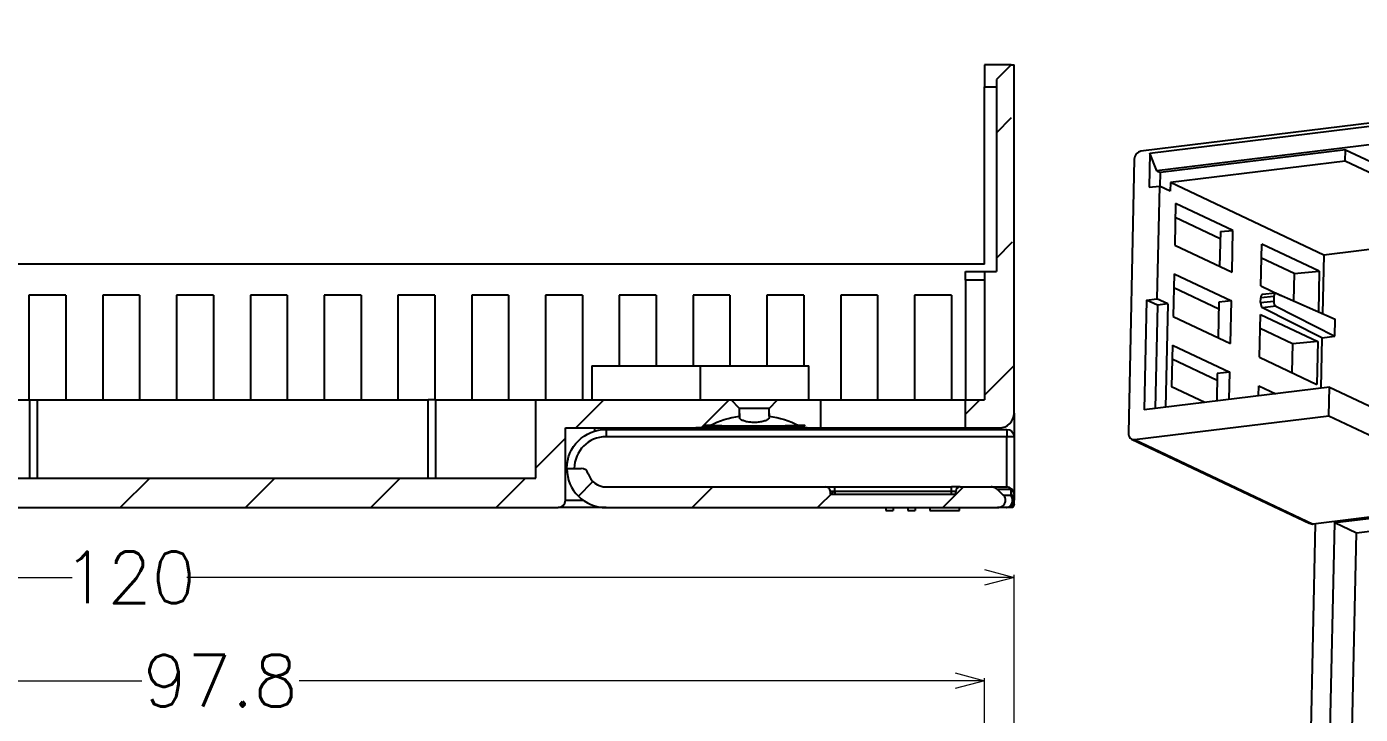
# Model space of a CAD drawing. Header units: millimetres. Extents: x 962 to 1853, y 401 to 821.
# Drawn here: x 1089.2 to 1179.5, y 553.4 to 600 of the extents above; entities that cross this region are included whole.
import ezdxf

# ---------------------------------------------------------------- set-up
doc = ezdxf.new("R2010")
doc.units = ezdxf.units.MM
for name, color, linetype, true_color in [('1', 7, 'Continuous', 0xffffff), ('5', 7, 'Continuous', 0xffffff), ('6', 7, 'Continuous', 0xffffff), ('8', 7, 'Continuous', 0xffffff)]:
    doc.layers.add(name, color=color, linetype=linetype, true_color=true_color)
doc.styles.get("Standard").update_dxf_attribs({"font": 'txt', "bigfont": 'gbcbig.shx'})
doc.dimstyles.get("Standard").update_dxf_attribs({"dimtxt": 3.5, "dimasz": 2, "dimexe": 0.18, "dimexo": 0.0625, "dimgap": 0.09, "dimtad": 0, "dimdsep": 46, "dimtxsty": 'Standard', "dimblk": 'OPEN30', "dimcen": 0.09, "dimclrd": 3, "dimclre": 3, "dimclrt": 6, "dimazin": 2, "dimtfac": 1, "dimtofl": 0, "dimtmove": 0, "dimatfit": 3, "dimldrblk": 'OPEN30', "dimfxl": 1, "dimtolj": 1, "dimtzin": 0, "dimlwd": 0, "dimlwe": 0, "dimarcsym": 0})

# ---------------------------------------------------------------- blocks, each defined once
blk = doc.blocks.new('_Open30')
at = {"color": 0, "linetype": 'ByBlock', "lineweight": -2}
for p, q in [((-1, 0.268), (0, 0)), ((0, 0), (-1, -0.268)), ((0, 0), (-1, 0))]:
    blk.add_line(p, q, dxfattribs=at)
blk = doc.blocks.new('*D96')
at = {"color": 3, "lineweight": 0}
for p, q in [((1036.073, 545.075), (1036.073, 562.844)), ((1038.073, 562.664), (1092.256, 562.664)), ((1154.073, 562.664), (1100.019, 562.664)), ((1156.073, 543.385), (1156.073, 562.844))]:
    blk.add_line(p, q, dxfattribs=at)
at = {"layer": 'Defpoints', "color": 0}
for p in [(1156.073, 562.664), (1036.073, 545.013), (1156.073, 543.322)]:
    blk.add_point(p, dxfattribs=at)
at = {"color": 3, "lineweight": 0, "xscale": 2, "yscale": 2, "zscale": 2, "rotation": 180}
blk.add_blockref('_Open30', (1036.073, 562.664), dxfattribs=at)
at = {"color": 3, "lineweight": 0, "xscale": 2, "yscale": 2, "zscale": 2}
blk.add_blockref('_Open30', (1156.073, 562.664), dxfattribs=at)
at = {"color": 6, "insert": (1096.138, 562.664), "char_height": 3.5, "attachment_point": 5}
blk.add_mtext('\\A1;120', dxfattribs=at)
blk = doc.blocks.new('*D97')
at = {"color": 3, "lineweight": 0}
for p, q in [((1056.274, 545.575), (1056.274, 555.844)), ((1154.073, 545.575), (1154.073, 555.844)), ((1058.274, 555.664), (1096.96, 555.664)), ((1152.073, 555.664), (1107.64, 555.664))]:
    blk.add_line(p, q, dxfattribs=at)
at = {"layer": 'Defpoints', "color": 0}
for p in [(1056.274, 555.664), (1056.274, 545.513), (1154.073, 545.513)]:
    blk.add_point(p, dxfattribs=at)
at = {"color": 3, "lineweight": 0, "xscale": 2, "yscale": 2, "zscale": 2, "rotation": 180}
blk.add_blockref('_Open30', (1056.274, 555.664), dxfattribs=at)
at = {"color": 3, "lineweight": 0, "xscale": 2, "yscale": 2, "zscale": 2}
blk.add_blockref('_Open30', (1154.073, 555.664), dxfattribs=at)
at = {"color": 6, "insert": (1102.3, 555.664), "char_height": 3.5, "attachment_point": 5}
blk.add_mtext('\\A1;97.8', dxfattribs=at)
blk = doc.blocks.new('fgfdgh')
at = {"layer": '5', "color": 23}
for p, q in [((362.503, -163.521), (415.381, -93.424)), ((363.658, -164.156), (416.483, -94.127)), ((416.483, -94.127), (420.367, -96.262)), ((416.483, -94.127), (417.269, -95.55)), ((364.595, -165.379), (417.269, -95.55)), ((417.269, -95.55), (419.839, -96.962))]:
    blk.add_line(p, q, dxfattribs=at)
at = {"layer": '8', "color": 163}
for p, q in [((419.863, -66.212), (408.68, -81.037)), ((420.961, -66.488), (419.563, -68.341)), ((481.322, -99.443), (420.539, -66.037)), ((420.64, -67.734), (420.961, -66.488)), ((420.961, -66.488), (480.667, -99.302)), ((479.908, -100.307), (420.64, -67.734)), ((420.64, -67.734), (420.772, -67.971)), ((419.563, -68.341), (420.178, -68.679)), ((420.203, -68.725), (420.772, -67.971)), ((431.851, -74.061), (420.772, -67.971)), ((420.178, -68.679), (415.577, -74.779)), ((420.572, -69.391), (420.178, -68.679)), ((420.921, -68.927), (420.572, -69.391)), ((426.48, -78.983), (420.921, -68.927)), ((431.385, -74.678), (420.921, -68.927)), ((420.383, -70.273), (418.677, -72.535)), ((422.463, -74.035), (420.383, -70.273)), ((421.434, -73.984), (419.806, -71.039)), ((418.677, -72.535), (420.756, -76.297)), ((417.512, -74.08), (415.764, -76.396)), ((417.512, -74.08), (419.591, -77.841)), ((421.723, -73.601), (420.305, -75.481)), ((420.756, -76.297), (422.463, -74.035)), ((421.723, -73.601), (422.463, -74.035)), ((431.385, -74.678), (431.851, -74.061)), ((431.851, -74.061), (435.129, -79.99)), ((414.961, -74.441), (410.477, -80.386)), ((414.961, -74.441), (415.577, -74.779)), ((415.355, -75.152), (414.961, -74.441)), ((415.97, -75.491), (415.577, -74.779)), ((418.563, -77.791), (416.934, -74.846)), ((434.663, -80.608), (431.385, -74.678)), ((415.355, -75.152), (411.134, -80.748)), ((415.97, -75.491), (411.75, -81.086)), ((415.97, -75.491), (415.355, -75.152)), ((415.764, -76.396), (417.844, -80.158)), ((421.805, -78.194), (423.512, -75.932)), ((424.111, -78.827), (422.934, -76.697)), ((425.591, -79.693), (423.512, -75.932)), ((418.851, -77.408), (417.393, -79.342)), ((419.591, -77.841), (418.851, -77.408)), ((414.599, -77.94), (412.893, -80.203)), ((414.599, -77.94), (416.679, -81.702)), ((417.844, -80.158), (419.591, -77.841)), ((421.805, -78.194), (422.531, -79.507)), ((415.65, -81.652), (414.022, -78.706)), ((423.102, -83.462), (421.034, -79.459)), ((421.812, -79.899), (421.034, -79.459)), ((421.131, -79.088), (421.314, -78.845)), ((421.131, -79.088), (421.909, -79.527)), ((422.093, -79.284), (421.314, -78.845)), ((422.317, -79.164), (421.538, -78.725)), ((422.093, -79.284), (421.909, -79.527)), ((422.345, -79.193), (424.57, -82.958)), ((424.111, -78.827), (423, -80.301)), ((426.48, -78.983), (424.092, -82.149)), ((424.111, -78.827), (425.591, -79.693)), ((438.523, -85.602), (426.48, -78.983)), ((421.556, -86.475), (410.477, -80.386)), ((414.093, -82.374), (412.893, -80.203)), ((418.893, -82.055), (420.64, -79.739)), ((420.64, -79.739), (422.719, -83.5)), ((421.812, -79.899), (423.871, -83.885)), ((425.591, -79.693), (423.937, -81.886)), ((415.939, -81.269), (414.809, -82.767)), ((416.679, -81.702), (415.939, -81.269)), ((421.24, -82.634), (420.062, -80.504)), ((408.627, -81.49), (415.088, -93.179)), ((408.773, -81.635), (420.391, -88.02)), ((408.773, -81.635), (415.25, -93.351)), ((415.563, -83.182), (416.679, -81.702)), ((418.893, -82.055), (420.972, -85.817)), ((421.24, -82.634), (420.07, -84.184)), ((422.719, -83.5), (421.24, -82.634)), ((423.871, -83.885), (424.57, -82.958)), ((417.316, -84.145), (417.728, -83.599)), ((417.728, -83.599), (418.341, -84.709)), ((422.719, -83.5), (420.972, -85.817)), ((423.102, -83.462), (421.042, -86.193)), ((423.102, -83.462), (423.871, -83.885)), ((420.391, -88.02), (421.556, -86.475)), ((421.556, -86.475), (427.508, -97.243)), ((420.391, -88.02), (423.931, -94.423)), ((420.42, -96.192), (415.25, -93.351))]:
    blk.add_line(p, q, dxfattribs=at)
for centre, major_axis, ratio, start_param, end_param in [((420.247, -66.423), (-0.438, -0.242), 0.840387, 3.629503, 5.200299), ((421.21, -79.23), (0.144, 0.263), 0.478982, 1.27691, 2.830264), ((421.393, -78.988), (0.144, 0.263), 0.478994, 6.277994, 7.560145), ((422.171, -79.427), (0.144, 0.263), 0.478994, 6.006791, 7.560145), ((421.988, -79.67), (0.144, 0.263), 0.478982, 1.27691, 2.830264), ((409.064, -81.248), (-0.438, -0.242), 0.840387, 5.200299, 6.771096), ((415.41, -92.727), (0.047, 0.657), 0.629825, 2.371132, 2.85906)]:
    blk.add_ellipse(centre, major_axis=major_axis, ratio=ratio, start_param=start_param, end_param=end_param, dxfattribs=at)

msp = doc.modelspace()

# ---------------------------------------------------------------- linework, layer by layer
at = {"color": 7}
for p, q in [((1154.873, 592.779), (1155.904, 593.809)), ((1154.873, 584.298), (1155.975, 585.399)), ((1154.073, 575.018), (1156.046, 576.989)), ((1126.374, 572.79), (1128.276, 574.69)), ((1134.864, 572.79), (1136.766, 574.69)), ((1152.773, 573.719), (1153.745, 574.69)), ((1123.673, 570.092), (1125.673, 572.09)), ((1095.5, 567.39), (1097.502, 569.39)), ((1103.99, 567.39), (1105.992, 569.39)), ((1112.479, 567.39), (1114.481, 569.39)), ((1120.969, 567.39), (1122.971, 569.39)), ((1126.55, 568.165), (1127.541, 569.155)), ((1134.263, 567.39), (1135.665, 568.79)), ((1142.753, 567.39), (1143.849, 568.484)), ((1151.242, 567.39), (1152.644, 568.79))]:
    msp.add_line(p, q, dxfattribs=at)
at = {"layer": '1', "color": 172}
for p, q in [((1135.465, 572.945), (1135.465, 572.946)), ((1141.48, 572.947), (1141.481, 572.947)), ((1134.865, 572.79), (1134.865, 572.79))]:
    msp.add_line(p, q, dxfattribs=at)
at = {"layer": '5', "color": 23}
for p, q in [((1156.073, 567.59), (1155.973, 567.59)), ((1156.073, 567.59), (1156.073, 567.88)), ((1155.873, 567.39), (1155.573, 567.39))]:
    msp.add_line(p, q, dxfattribs=at)
at = {"layer": '5', "color": 23, "extrusion": (0, 0, -1)}
msp.add_arc((-1155.873, 567.59), 0.2, 180, 270, dxfattribs=at)
at = {"layer": '6', "color": 43}
for p, q in [((1128.423, 572.69), (1128.423, 572.19)), ((1128.423, 572.69), (1155.573, 572.69)), ((1155.573, 572.19), (1128.423, 572.19)), ((1155.573, 572.69), (1155.573, 572.19)), ((1155.573, 568.79), (1155.573, 572.19)), ((1156.073, 572.19), (1155.573, 572.19)), ((1156.073, 572.19), (1156.073, 568.29)), ((1125.773, 570.04), (1126.746, 570.04)), ((1128.423, 568.79), (1143.323, 568.79)), ((1143.323, 568.79), (1143.923, 568.79)), ((1143.623, 568.29), (1143.623, 568.49)), ((1143.923, 568.49), (1143.623, 568.49)), ((1143.923, 568.49), (1143.923, 568.79)), ((1143.923, 568.79), (1151.823, 568.79)), ((1143.923, 568.49), (1143.923, 568.29)), ((1151.823, 568.49), (1143.923, 568.49)), ((1151.823, 568.49), (1151.823, 568.79)), ((1152.423, 568.79), (1151.823, 568.79)), ((1151.823, 568.29), (1151.823, 568.49)), ((1152.123, 568.49), (1151.823, 568.49)), ((1152.123, 568.29), (1152.123, 568.49)), ((1152.423, 568.79), (1154.522, 568.79)), ((1154.522, 568.79), (1155.573, 568.79)), ((1154.904, 568.643), (1155.869, 568.643)), ((1143.623, 568.29), (1152.123, 568.29)), ((1155.339, 568.243), (1155.852, 568.243)), ((1156.073, 567.89), (1156.015, 567.89)), ((1156.073, 567.949), (1156.073, 567.89)), ((1128.423, 567.39), (1154.955, 567.39)), ((1147.373, 567.39), (1147.373, 567.19)), ((1147.373, 567.19), (1147.873, 567.19)), ((1147.873, 567.39), (1147.873, 567.19)), ((1148.873, 567.39), (1148.873, 567.19)), ((1148.873, 567.19), (1149.373, 567.19)), ((1149.373, 567.39), (1149.373, 567.19)), ((1150.373, 567.39), (1150.373, 567.19)), ((1150.373, 567.19), (1152.373, 567.19)), ((1152.373, 567.19), (1152.373, 567.39)), ((1155.544, 567.39), (1154.955, 567.39)), ((1155.573, 567.39), (1155.544, 567.39))]:
    msp.add_line(p, q, dxfattribs=at)
at = {"layer": '6', "color": 43, "extrusion": (0, 0, -1)}
for centre, radius, start, end in [((-1128.423, 570.04), 2.65, 0, 90), ((-1155.573, 572.19), 0.5, 90, 180)]:
    msp.add_arc(centre, radius, start, end, dxfattribs=at)
at = {"layer": '6', "color": 43}
for centre, radius, start, end in [((1128.423, 570.04), 2.15, 90, 180), ((1128.423, 570.04), 2.65, 180, 270), ((1126.746, 569.54), 0.5, 16.60155, 90), ((1128.423, 570.04), 1.25, 196.60155, 270), ((1143.323, 568.49), 0.3, 0, 90), ((1152.423, 568.49), 0.3, 90, 180), ((1155.573, 568.29), 0.5, 0.0046, 90), ((1155.573, 567.89), 0.5, 270, 0)]:
    msp.add_arc(centre, radius, start, end, dxfattribs=at)
for centre, major_axis, ratio, start_param, end_param in [((1155.573, 568.29), (0, -0.5), 0.837561, 2.356194, 3.141593), ((1155.544, 567.89), (0, -0.5), 0.869683, 0, 2.356194), ((1155.544, 567.89), (0, -0.5), 0.941491, 0, 1.570796), ((1155.544, 567.89), (-0.227, 0.446), 0.927926, 4.270994, 5.07112)]:
    msp.add_ellipse(centre, major_axis=major_axis, ratio=ratio, start_param=start_param, end_param=end_param, dxfattribs=at)
for points, knots in [([(1154.792, 568.723), (1154.739, 568.751), (1154.681, 568.771), (1154.622, 568.781), (1154.589, 568.787), (1154.555, 568.79), (1154.522, 568.79)], [0.3284343, 0.3284343, 0.3284343, 0.3284343, 0.7595788, 0.7595788, 0.7595788, 1, 1, 1, 1]), ([(1156.068, 568.29), (1156.07, 568.358), (1156.052, 568.427), (1155.984, 568.549), (1155.932, 568.603), (1155.869, 568.643)], [0, 0, 0, 0, 0.5, 0.5, 1, 1, 1, 1]), ([(1155.035, 567.395), (1155.1, 567.404), (1155.165, 567.425), (1155.223, 567.455), (1155.28, 567.485), (1155.333, 567.526), (1155.377, 567.574), (1155.417, 567.619), (1155.449, 567.672), (1155.47, 567.729), (1155.489, 567.78), (1155.5, 567.836), (1155.499, 567.891)], [0.066246, 0.066246, 0.066246, 0.066246, 0.2287569, 0.2287569, 0.2287569, 0.3890228, 0.3890228, 0.3890228, 0.538466, 0.538466, 0.538466, 0.6744809, 0.6744809, 0.6744809, 0.6744809]), ([(1155.473, 568.044), (1155.455, 568.093), (1155.43, 568.139), (1155.398, 568.18), (1155.38, 568.202), (1155.361, 568.224), (1155.339, 568.243)], [0.8020251, 0.8020251, 0.8020251, 0.8020251, 0.9291471, 0.9291471, 0.9291471, 1, 1, 1, 1]), ([(1155.851, 568.243), (1155.855, 568.245), (1155.861, 568.249), (1155.868, 568.257), (1155.874, 568.268), (1155.878, 568.282), (1155.878, 568.295), (1155.878, 568.302)], [0, 0, 0, 0, 0.164052, 0.3302, 0.499621, 0.746452, 1, 1, 1, 1]), ([(1155.874, 568.297), (1155.935, 568.257), (1155.986, 568.204), (1156.056, 568.084), (1156.075, 568.016), (1156.076, 567.949)], [0, 0, 0, 0, 0.5, 0.5, 1, 1, 1, 1]), ([(1156.073, 567.949), (1156.071, 567.935), (1156.066, 567.909), (1156.032, 567.896), (1156.015, 567.89)], [0, 0, 0, 0, 0.509156, 1, 1, 1, 1])]:
    msp.add_open_spline(points, degree=3, knots=knots, dxfattribs=at)
for points, degree in [([(1154.904, 568.643), (1154.871, 568.674), (1154.833, 568.701), (1154.792, 568.723)], 3), ([(1154.904, 568.643), (1155.049, 568.51), (1155.194, 568.376), (1155.339, 568.243)], 3), ([(1155.878, 568.302), (1155.875, 568.416), (1155.872, 568.53), (1155.869, 568.643)], 3), ([(1155.499, 567.891), (1155.499, 567.943), (1155.49, 567.995), (1155.473, 568.044)], 3), ([(1156.073, 568.29), (1156.073, 568.11), (1156.073, 567.949)], 2), ([(1154.955, 567.39), (1154.982, 567.39), (1155.009, 567.392), (1155.035, 567.395)], 3)]:
    msp.add_open_spline(points, degree=degree, dxfattribs=at)
at = {"layer": '8', "color": 163}
for p, q in [((1154.073, 597.39), (1154.073, 595.89)), ((1155.873, 597.39), (1154.073, 597.39)), ((1155.873, 597.39), (1154.873, 596.39)), ((1155.873, 597.39), (1156.073, 597.39)), ((1156.073, 573.79), (1156.073, 597.39)), ((1154.073, 583.89), (1154.073, 595.89)), ((1154.073, 595.89), (1154.873, 595.89)), ((1154.873, 596.39), (1154.873, 583.39)), ((1154.073, 583.89), (1056.273, 583.89)), ((1152.773, 582.8), (1152.773, 583.39)), ((1152.773, 583.39), (1154.073, 583.39)), ((1154.073, 583.39), (1154.873, 583.39)), ((1154.073, 583.39), (1154.073, 574.69)), ((1152.773, 582.8), (1152.773, 574.69)), ((1154.073, 582.8), (1152.773, 582.8)), ((1091.823, 581.791), (1089.324, 581.791)), ((1089.324, 581.791), (1089.324, 574.69)), ((1091.823, 581.791), (1091.823, 574.69)), ((1096.823, 581.791), (1094.324, 581.791)), ((1094.324, 581.791), (1094.324, 574.69)), ((1096.823, 581.791), (1096.823, 574.69)), ((1101.823, 581.791), (1099.324, 581.791)), ((1099.324, 581.791), (1099.324, 574.69)), ((1101.823, 581.791), (1101.823, 574.69)), ((1106.823, 581.791), (1104.324, 581.791)), ((1104.324, 581.791), (1104.324, 574.69)), ((1106.823, 581.791), (1106.823, 574.69)), ((1111.823, 581.791), (1109.324, 581.791)), ((1109.324, 581.791), (1109.324, 574.69)), ((1111.823, 581.791), (1111.823, 574.69)), ((1116.823, 581.791), (1114.324, 581.791)), ((1114.324, 581.791), (1114.324, 574.69)), ((1116.823, 581.791), (1116.823, 574.69)), ((1121.823, 581.791), (1119.324, 581.791)), ((1119.324, 581.791), (1119.324, 574.69)), ((1121.823, 581.791), (1121.823, 574.69)), ((1126.823, 581.791), (1124.324, 581.791)), ((1124.324, 581.791), (1124.324, 574.69)), ((1126.823, 581.791), (1126.823, 574.69)), ((1131.823, 581.791), (1129.324, 581.791)), ((1129.324, 581.791), (1129.324, 576.99)), ((1131.823, 581.791), (1131.823, 576.99)), ((1136.823, 581.791), (1134.324, 581.791)), ((1134.324, 581.791), (1134.324, 576.99)), ((1136.823, 581.791), (1136.823, 576.99)), ((1141.823, 581.791), (1139.324, 581.791)), ((1139.324, 581.791), (1139.324, 576.99)), ((1141.823, 581.791), (1141.823, 576.99)), ((1146.823, 581.791), (1144.324, 581.791)), ((1144.324, 581.791), (1144.324, 574.69)), ((1146.823, 581.791), (1146.823, 574.69)), ((1151.824, 581.791), (1149.324, 581.791)), ((1149.324, 581.791), (1149.324, 574.69)), ((1151.824, 581.791), (1151.824, 574.69)), ((1127.473, 576.99), (1127.473, 574.69)), ((1127.473, 576.99), (1134.823, 576.99)), ((1134.823, 574.69), (1134.823, 576.99)), ((1134.823, 576.99), (1142.173, 576.99)), ((1142.173, 574.69), (1142.173, 576.99)), ((1086.973, 574.69), (1089.373, 574.69)), ((1089.373, 569.39), (1089.373, 574.69)), ((1089.373, 574.69), (1089.873, 574.69)), ((1089.873, 574.69), (1089.873, 569.39)), ((1089.873, 574.69), (1116.373, 574.69)), ((1116.373, 569.39), (1116.373, 574.69)), ((1116.873, 574.69), (1116.373, 574.69)), ((1116.873, 574.69), (1116.873, 569.39)), ((1116.873, 574.69), (1123.674, 574.69)), ((1123.673, 569.39), (1123.673, 574.69)), ((1123.673, 574.69), (1136.898, 574.69)), ((1137.473, 574.114), (1136.898, 574.69)), ((1136.898, 574.69), (1140.049, 574.69)), ((1137.473, 573.589), (1137.473, 574.114)), ((1139.473, 574.114), (1137.473, 574.114)), ((1139.473, 574.114), (1140.049, 574.69)), ((1139.473, 573.589), (1139.473, 574.114)), ((1140.049, 574.69), (1142.973, 574.69)), ((1142.973, 572.79), (1142.973, 574.69)), ((1142.973, 574.69), (1152.773, 574.69)), ((1152.773, 572.79), (1152.773, 574.69)), ((1152.773, 574.69), (1154.073, 574.69)), ((1156.073, 573.79), (1156.073, 572.19)), ((1125.673, 567.89), (1125.673, 572.79)), ((1125.673, 572.79), (1134.865, 572.79)), ((1127.64, 572.79), (1127.647, 572.573)), ((1129.507, 572.79), (1129.504, 572.69)), ((1142.082, 572.79), (1142.973, 572.79)), ((1142.973, 572.79), (1152.773, 572.79)), ((1148.965, 572.79), (1148.969, 572.69)), ((1150.182, 572.79), (1150.178, 572.69)), ((1152.773, 572.79), (1155.073, 572.79)), ((1056.273, 569.39), (1123.673, 569.39)), ((1125.673, 567.89), (1126.875, 567.89)), ((1156.073, 568.29), (1156.073, 568.051)), ((1054.773, 567.39), (1125.173, 567.39)), ((1128.424, 567.39), (1125.173, 567.39))]:
    msp.add_line(p, q, dxfattribs=at)
for centre, radius in [((1155.073, 573.79), 1), ((1125.173, 567.89), 0.5)]:
    msp.add_arc(centre, radius, 270, 0, dxfattribs=at)
for points in [[(1137.473, 573.582), (1137.473, 573.874), (1137.473, 573.84), (1137.473, 573.482)], [(1139.473, 573.582), (1139.473, 573.874), (1139.473, 573.84), (1139.473, 573.482)], [(1135.465, 572.946), (1136.083, 573.293), (1136.77, 573.49), (1137.473, 573.589)], [(1137.479, 573.449), (1137.475, 573.46), (1137.473, 573.471), (1137.473, 573.482)], [(1139.473, 573.482), (1139.473, 573.447), (1139.452, 573.411), (1139.412, 573.376)], [(1139.473, 573.589), (1140.175, 573.49), (1140.866, 573.291), (1141.48, 572.947)], [(1141.481, 572.947), (1141.54, 572.914), (1141.602, 572.885), (1141.666, 572.863)]]:
    msp.add_open_spline(points, degree=3, dxfattribs=at)
for points, knots in [([(1134.865, 572.79), (1134.933, 572.79), (1135.002, 572.795), (1135.069, 572.807), (1135.137, 572.818), (1135.205, 572.835), (1135.271, 572.858), (1135.338, 572.881), (1135.403, 572.911), (1135.465, 572.945)], [0, 0, 0, 0, 0.326429, 0.326429, 0.326429, 0.660168, 0.660168, 0.660168, 1, 1, 1, 1]), ([(1135.461, 572.946), (1135.434, 572.946), (1135.374, 572.946), (1135.288, 572.945), (1135.21, 572.945), (1135.143, 572.945), (1135.091, 572.947), (1135.057, 572.948), (1135.044, 572.949), (1135.054, 572.949), (1135.1, 572.947), (1135.181, 572.945), (1135.27, 572.945), (1135.348, 572.947), (1135.44, 572.947), (1135.509, 572.947), (1135.546, 572.947)], [0, 0, 0, 0, 0.047594, 0.112407, 0.175747, 0.237994, 0.314598, 0.390741, 0.466689, 0.54253, 0.65756, 0.771013, 0.823765, 0.879345, 0.93797, 1, 1, 1, 1]), ([(1135.546, 572.947), (1135.605, 572.946), (1135.731, 572.945), (1135.945, 572.943), (1136.18, 572.942), (1136.468, 572.941), (1136.812, 572.939), (1137.217, 572.939), (1137.641, 572.94), (1138.079, 572.938), (1138.526, 572.937), (1139.045, 572.939), (1139.627, 572.939), (1140.167, 572.939), (1140.596, 572.942), (1140.927, 572.943), (1141.17, 572.946), (1141.343, 572.947), (1141.461, 572.946), (1141.564, 572.947), (1141.655, 572.947), (1141.732, 572.947), (1141.817, 572.947), (1141.886, 572.948), (1141.908, 572.95), (1141.874, 572.948), (1141.799, 572.947), (1141.697, 572.948), (1141.589, 572.948), (1141.515, 572.947), (1141.492, 572.947)], [0, 0, 0, 0, 0.032771, 0.064617, 0.096039, 0.127508, 0.170634, 0.212823, 0.254824, 0.297462, 0.33967, 0.382207, 0.445634, 0.5095, 0.551823, 0.593951, 0.636846, 0.658804, 0.680369, 0.701541, 0.722498, 0.743371, 0.764274, 0.806526, 0.848892, 0.891581, 0.922475, 0.953767, 0.985808, 1, 1, 1, 1]), ([(1139.412, 573.376), (1139.372, 573.342), (1139.311, 573.308), (1139.235, 573.279), (1139.16, 573.25), (1139.067, 573.225), (1138.964, 573.205), (1138.866, 573.187), (1138.756, 573.173), (1138.644, 573.166), (1138.537, 573.16), (1138.425, 573.16), (1138.318, 573.165), (1138.214, 573.171), (1138.111, 573.183), (1138.018, 573.199), (1137.923, 573.215), (1137.835, 573.237), (1137.762, 573.261), (1137.684, 573.287), (1137.62, 573.316), (1137.573, 573.347), (1137.524, 573.38), (1137.492, 573.415), (1137.479, 573.449)], [0.1140268, 0.1140268, 0.1140268, 0.1140268, 0.2281655, 0.2281655, 0.2281655, 0.3402877, 0.3402877, 0.3402877, 0.4472244, 0.4472244, 0.4472244, 0.5488702, 0.5488702, 0.5488702, 0.6479647, 0.6479647, 0.6479647, 0.7489227, 0.7489227, 0.7489227, 0.8544182, 0.8544182, 0.8544182, 0.9649829, 0.9649829, 0.9649829, 0.9649829]), ([(1135.086, 572.79), (1134.951, 572.79), (1134.724, 572.79), (1134.526, 572.79), (1134.484, 572.79), (1134.588, 572.79), (1134.736, 572.79), (1134.827, 572.79), (1134.87, 572.79)], [0, 0, 0, 0, 0.204727, 0.40867, 0.612388, 0.816071, 0.918123, 1, 1, 1, 1]), ([(1142.064, 572.79), (1142.057, 572.79), (1141.994, 572.79), (1141.862, 572.79), (1141.572, 572.79), (1141.134, 572.79), (1140.508, 572.79), (1139.806, 572.79), (1139.053, 572.79), (1138.277, 572.79), (1137.509, 572.79), (1136.778, 572.79), (1136.111, 572.79), (1135.532, 572.79), (1135.221, 572.79), (1135.086, 572.79)], [0, 0, 0, 0, 0.005959, 0.051077, 0.096336, 0.186716, 0.277077, 0.367316, 0.457797, 0.548007, 0.638468, 0.728741, 0.819069, 0.90952, 1, 1, 1, 1]), ([(1141.666, 572.863), (1141.733, 572.839), (1141.801, 572.821), (1141.871, 572.808), (1141.94, 572.796), (1142.011, 572.79), (1142.082, 572.79)], [0.3250695, 0.3250695, 0.3250695, 0.3250695, 0.6625335, 0.6625335, 0.6625335, 1, 1, 1, 1])]:
    msp.add_open_spline(points, degree=3, knots=knots, dxfattribs=at)

# ---------------------------------------------------------------- block references
at = {"rotation": 35.78600127001528}
msp.add_blockref('fgfdgh', (784.906, 399.185), dxfattribs=at)

# ---------------------------------------------------------------- dimensions: what is measured, and where the dimension line sits
for base, p1, p2, picture, middle in [((1156.073, 562.664), (1036.073, 545.013), (1156.073, 543.322), '*D96', (1096.138, 562.664)), ((1056.274, 555.664), (1154.073, 545.513), (1056.274, 545.513), '*D97', (1102.3, 555.664))]:
    dim = msp.add_linear_dim(base=base, p1=p1, p2=p2, dimstyle='Standard')
    dim.commit()
    dim.dimension.update_dxf_attribs({"geometry": picture, "text_midpoint": middle, "dimtype": 160})

doc.saveas('drawing.dxf')
